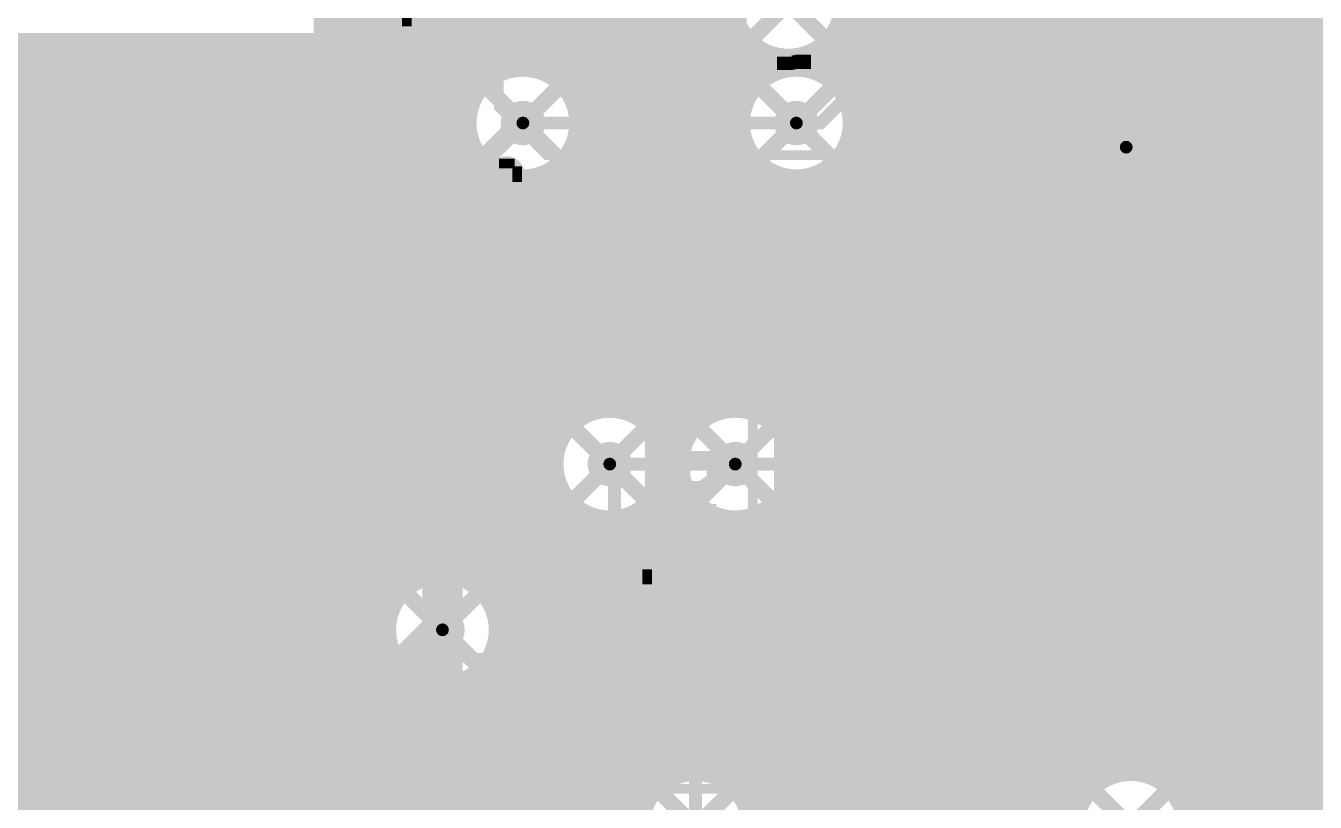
# Model space of a CAD drawing. Extents: x -20 to 155, y -91 to 215.
# Drawn here: x 41.05 to 61.4, y 122.37 to 134.63 of the extents above; entities that cross this region are included whole.
import ezdxf

# ---------------------------------------------------------------- set-up
doc = ezdxf.new("R2010")
doc.units = 0
doc.header["$MEASUREMENT"] = 0
doc.layers.get('0').update_dxf_attribs({"linetype": 'CONTINUOUS'})
for name, color, linetype in [('25-334-0_BOT', 7, 'CONTINUOUS'), ('25-334-0_DRD', 7, 'CONTINUOUS'), ('25-334-0_DRL', 2, 'CONTINUOUS'), ('25-334-0_IN1', 4, 'CONTINUOUS'), ('25-334-0_IN2', 3, 'CONTINUOUS'), ('25-334-0_SMT', 10, 'CONTINUOUS'), ('25-334-0_SPT', 14, 'CONTINUOUS'), ('25-334-0_SST', 12, 'CONTINUOUS'), ('25-334-0_TOP', 11, 'CONTINUOUS'), ('THRUHOLE_TAP', 15, 'CONTINUOUS')]:
    doc.layers.add(name, color=color, linetype=linetype)

# ---------------------------------------------------------------- blocks, each defined once
blk = doc.blocks.new('ROUND_66')
at = {"const_width": 0.35052}
blk.add_lwpolyline([(-0.17526, 0, 1), (0.17526, 0, 1)], format="xyb", close=True, dxfattribs=at)
blk = doc.blocks.new('ROUND_86')
at = {"const_width": 0.10033}
blk.add_lwpolyline([(-0.050164, 0, 1), (0.050164, 0, 1)], format="xyb", close=True, dxfattribs=at)
blk = doc.blocks.new('ROUND_87')
at = {"const_width": 0.10033}
blk.add_lwpolyline([(-0.050164, 0, 1), (0.050164, 0, 1)], format="xyb", close=True, dxfattribs=at)
blk = doc.blocks.new('ROUND_23')
at = {"const_width": 0.35052}
blk.add_lwpolyline([(-0.17526, 0, 1), (0.17526, 0, 1)], format="xyb", close=True, dxfattribs=at)
blk = doc.blocks.new('ROUND_69')
at = {"const_width": 0.35052}
blk.add_lwpolyline([(-0.17526, 0, 1), (0.17526, 0, 1)], format="xyb", close=True, dxfattribs=at)
blk = doc.blocks.new('RECTANGLE_5')
blk.add_solid([(0.4826, 0.4064), (0.4826, -0.4064), (-0.4826, 0.4064), (-0.4826, -0.4064)])
blk = doc.blocks.new('RECTANGLE_10')
blk.add_solid([(0.9017, 0.508), (0.9017, -0.508), (-0.9017, 0.508), (-0.9017, -0.508)])
blk = doc.blocks.new('OBLONG_50')
at = {"const_width": 0.65024}
blk.add_lwpolyline([(0, 0.50038), (0, -0.50038)], dxfattribs=at)
at = {"const_width": 0.32512}
for points in [[(-0.16256, 0.50038, 1), (0.16256, 0.50038, 1)], [(-0.16256, -0.50038, 1), (0.16256, -0.50038, 1)]]:
    blk.add_lwpolyline(points, format="xyb", close=True, dxfattribs=at)
blk = doc.blocks.new('OBLONG_53')
at = {"const_width": 0.29972}
blk.add_lwpolyline([(0, 0.59944), (0, -0.59944)], dxfattribs=at)
at = {"const_width": 0.14986}
for points in [[(-0.07493, 0.59944, 1), (0.07493, 0.59944, 1)], [(-0.07493, -0.59944, 1), (0.07493, -0.59944, 1)]]:
    blk.add_lwpolyline(points, format="xyb", close=True, dxfattribs=at)
blk = doc.blocks.new('ROUND_75')
at = {"const_width": 0.10033}
blk.add_lwpolyline([(-0.050164, 0, 1), (0.050164, 0, 1)], format="xyb", close=True, dxfattribs=at)

msp = doc.modelspace()

# ---------------------------------------------------------------- linework, layer by layer
at = {"layer": '25-334-0_BOT'}
for points, const_width in [([(46.6344, 149.2504), (46.6344, 114.34318)], 0.254), ([(48.4632, 149.29612), (48.4632, 133.83768)], 0.254), ([(46.4058, 149.0218), (46.4058, 114.16538)], 0.254), ([(46.863, 149.0853), (46.863, 125.4887)], 0.254), ([(46.1772, 148.7932), (46.1772, 91.71432)], 0.254), ([(47.0916, 148.8059), (47.0916, 125.76556)], 0.254), ([(48.006, 148.70938), (48.006, 125.86208)], 0.254), ([(48.2346, 148.87448), (48.2346, 133.6421)], 0.254), ([(45.9486, 148.5646), (45.9486, 81.99374)], 0.254), ([(47.3202, 148.67636), (47.3202, 125.8951)], 0.254), ([(47.5488, 148.62556), (47.5488, 125.94844)], 0.254), ([(47.7774, 148.63572), (47.7774, 125.93828)], 0.254), ([(45.72, 148.336), (45.72, 82.931)], 0.254), ([(56.9214, 145.5674), (56.9214, 122.58802)], 0.254), ([(57.15, 145.5674), (57.15, 122.58802)], 0.254), ([(57.3786, 145.5674), (57.3786, 122.58802)], 0.254), ([(57.6072, 145.5674), (57.6072, 122.58802)], 0.254), ([(57.8358, 145.5674), (57.8358, 122.58802)], 0.254), ([(59.6646, 145.5674), (59.6646, 91.5416)], 0.254), ([(59.8932, 145.5674), (59.8932, 91.7702)], 0.254), ([(60.1218, 145.5674), (60.1218, 91.9988)], 0.254), ([(60.3504, 145.5674), (60.3504, 92.2274)], 0.254), ([(60.579, 145.5674), (60.579, 92.456)], 0.254), ([(60.8076, 145.46834), (60.8076, 92.6846)], 0.254), ([(61.0362, 145.35658), (61.0362, 92.9132)], 0.254), ([(61.2648, 145.31848), (61.2648, 93.1418)], 0.254), ([(61.4934, 145.34388), (61.4934, 93.3704)], 0.254), ([(58.0644, 139.89558), (58.0644, 122.72264)], 0.254), ([(59.436, 139.75842), (59.436, 90.86088)], 0.254), ([(48.6918, 139.72794), (48.6918, 133.92912)], 0.254), ([(50.0634, 139.5984), (50.0634, 133.7056)], 0.254), ([(58.293, 139.64412), (58.293, 122.81154)], 0.254), ([(59.2074, 139.57808), (59.2074, 122.44578)], 0.254), ([(48.9204, 139.49934), (48.9204, 133.95198)], 0.254), ([(49.149, 139.38758), (49.149, 133.91388)], 0.254), ([(49.3776, 139.34948), (49.3776, 133.80466)], 0.254), ([(49.6062, 139.37488), (49.6062, 133.7056)], 0.254), ([(49.8348, 139.46632), (49.8348, 133.7056)], 0.254), ([(58.5216, 139.52474), (58.5216, 122.8344)], 0.254), ([(58.7502, 139.47902), (58.7502, 122.79376)], 0.254), ([(58.9788, 139.4968), (58.9788, 122.682)], 0.254), ([(52.1208, 138.48588), (52.1208, 133.7056)], 0.254), ([(53.9496, 138.4935), (53.9496, 133.53542)], 0.254), ([(54.1782, 138.4935), (54.1782, 122.58802)], 0.254), ([(54.4068, 138.4935), (54.4068, 122.58802)], 0.254), ([(54.6354, 138.4935), (54.6354, 122.58802)], 0.254), ([(54.864, 138.4935), (54.864, 122.58802)], 0.254), ([(56.6928, 138.40968), (56.6928, 122.58802)], 0.254), ([(55.0926, 138.303), (55.0926, 122.58802)], 0.254), ([(55.3212, 138.03376), (55.3212, 122.58802)], 0.254), ([(56.2356, 137.90422), (56.2356, 122.58802)], 0.254), ([(56.4642, 138.05662), (56.4642, 122.58802)], 0.254), ([(55.5498, 137.89152), (55.5498, 122.58802)], 0.254), ([(55.7784, 137.8331), (55.7784, 122.58802)], 0.254), ([(56.007, 137.83564), (56.007, 122.58802)], 0.254), ([(51.8922, 135.58012), (51.8922, 133.7056)], 0.254), ([(50.292, 135.3693), (50.292, 133.7056)], 0.254), ([(50.5206, 135.0899), (50.5206, 133.7056)], 0.254), ([(51.6636, 135.15848), (51.6636, 133.7056)], 0.254), ([(50.7492, 134.96036), (50.7492, 133.7056)], 0.254), ([(50.9778, 134.90956), (50.9778, 133.7056)], 0.254), ([(51.2064, 134.91972), (51.2064, 133.7056)], 0.254), ([(51.435, 134.99338), (51.435, 133.7056)], 0.254), ([(52.2986, 134.66064), (45.72, 134.66064)], 0.254), ([(86.00694, 134.66064), (53.8734, 134.66064)], 0.254), ([(52.3494, 134.56158), (52.3494, 133.7056)], 0.254), ([(52.44338, 134.43204), (45.72, 134.43204)], 0.254), ([(52.578, 134.31012), (52.578, 133.7056)], 0.254), ([(53.4924, 134.24408), (53.4924, 133.90626)], 0.254), ([(53.721, 134.42442), (53.721, 133.78688)], 0.254), ([(114.427, 134.43204), (53.72862, 134.43204)], 0.254), ([(52.7685, 134.20344), (45.72, 134.20344)], 0.254), ([(52.8066, 134.19074), (52.8066, 133.85038)], 0.254), ([(53.0352, 134.14502), (53.0352, 133.9342)], 0.254), ([(53.2638, 134.1628), (53.2638, 133.95198)], 0.254), ([(114.427, 134.20344), (53.40096, 134.20344)], 0.254), ([(114.427, 133.97484), (45.72, 133.97484)], 0.254), ([(48.3362, 133.74624), (45.72, 133.74624)], 0.254), ([(52.6542, 133.74624), (49.4538, 133.74624)], 0.254), ([(52.60848, 133.7056), (49.49698, 133.7056)], 0.254), ([(114.427, 133.74624), (53.7718, 133.74624)], 0.254), ([(48.14824, 133.51764), (45.72, 133.51764)], 0.254), ([(114.427, 133.51764), (53.95976, 133.51764)], 0.254), ([(48.05934, 133.28904), (45.72, 133.28904)], 0.254), ([(114.427, 133.28904), (54.04866, 133.28904)], 0.254), ([(48.03648, 133.06044), (45.72, 133.06044)], 0.254), ([(48.895, 133.096), (53.213, 133.096)], 0.2032), ([(114.427, 133.06044), (54.06898, 133.06044)], 0.254), ([(47.24654, 132.32892), (26.035, 132.32892)], 1.27), ([(48.07966, 132.83184), (45.72, 132.83184)], 0.254), ([(108.23448, 132.83184), (54.02834, 132.83184)], 0.254), ([(58.42, 132.715), (56.007, 130.302), (49.276, 130.302), (47.24654, 132.32892)], 0.3048), ([(53.9496, 132.65658), (53.9496, 122.58802)], 0.254), ([(48.19142, 132.60324), (45.72, 132.60324)], 0.254), ([(48.2346, 132.54736), (48.2346, 125.69698)], 0.254), ([(52.60848, 132.4864), (49.49698, 132.4864)], 0.254), ([(49.6062, 132.4864), (49.6062, 128.2573)], 0.254), ([(49.8348, 132.4864), (49.8348, 128.45288)], 0.254), ([(50.0634, 132.4864), (50.0634, 128.54432)], 0.254), ([(50.292, 132.4864), (50.292, 128.56718)], 0.254), ([(50.5206, 132.4864), (50.5206, 128.52908)], 0.254), ([(50.7492, 132.4864), (50.7492, 128.41986)], 0.254), ([(50.9778, 132.4864), (50.9778, 128.3208)], 0.254), ([(51.2064, 132.4864), (51.2064, 128.3208)], 0.254), ([(51.435, 132.4864), (51.435, 128.3208)], 0.254), ([(51.6636, 132.4864), (51.6636, 128.33858)], 0.254), ([(51.8922, 132.4864), (51.8922, 128.49098)], 0.254), ([(52.1208, 132.4864), (52.1208, 128.55956)], 0.254), ([(52.3494, 132.4864), (52.3494, 128.5621)], 0.254), ([(52.578, 132.4864), (52.578, 128.50114)], 0.254), ([(53.721, 132.40512), (53.721, 122.58802)], 0.254), ([(108.03128, 132.60324), (53.91404, 132.60324)], 0.254), ([(48.43018, 132.37464), (45.72, 132.37464)], 0.254), ([(48.4632, 132.35432), (48.4632, 125.27534)], 0.254), ([(48.6918, 132.26288), (48.6918, 119.55018)], 0.254), ([(48.9204, 132.23748), (48.9204, 119.55272)], 0.254), ([(49.149, 132.27558), (49.149, 119.48922)], 0.254), ([(52.74818, 132.37464), (49.35982, 132.37464)], 0.254), ([(49.3776, 132.38734), (49.3776, 119.34444)], 0.254), ([(52.8066, 132.33908), (52.8066, 128.36144)], 0.254), ([(53.0352, 132.2578), (53.0352, 128.05156)], 0.254), ([(53.2638, 132.24002), (53.2638, 122.58802)], 0.254), ([(53.4924, 132.28574), (53.4924, 122.58802)], 0.254), ([(107.93222, 132.37464), (53.67782, 132.37464)], 0.254), ([(107.90428, 132.14604), (45.72, 132.14604)], 0.254), ([(107.9373, 131.91744), (45.72, 131.91744)], 0.254), ([(108.04398, 131.68884), (45.72, 131.68884)], 0.254), ([(108.25988, 131.46024), (45.72, 131.46024)], 0.254), ([(114.427, 131.23164), (45.72, 131.23164)], 0.254), ([(114.427, 131.00304), (45.72, 131.00304)], 0.254), ([(114.427, 130.77444), (45.72, 130.77444)], 0.254), ([(114.427, 130.54584), (45.72, 130.54584)], 0.254), ([(114.427, 130.31724), (45.72, 130.31724)], 0.254), ([(114.427, 130.08864), (45.72, 130.08864)], 0.254), ([(114.427, 129.86004), (45.72, 129.86004)], 0.254), ([(114.427, 129.63144), (45.72, 129.63144)], 0.254), ([(114.427, 129.40284), (45.72, 129.40284)], 0.254), ([(114.427, 129.17424), (45.72, 129.17424)], 0.254), ([(114.427, 128.94564), (45.72, 128.94564)], 0.254), ([(114.427, 128.71704), (45.72, 128.71704)], 0.254), ([(49.90338, 128.48844), (45.72, 128.48844)], 0.254), ([(51.88458, 128.48844), (50.62728, 128.48844)], 0.254), ([(114.427, 128.48844), (52.60848, 128.48844)], 0.254), ([(49.6062, 128.25984), (45.72, 128.25984)], 0.254), ([(51.64328, 128.3208), (50.86858, 128.3208)], 0.254), ([(114.427, 128.25984), (52.90566, 128.25984)], 0.254), ([(49.47158, 128.03124), (45.72, 128.03124)], 0.254), ([(78.9559, 128.03124), (53.04282, 128.03124)], 0.254), ([(49.41316, 127.80264), (45.72, 127.80264)], 0.254), ([(78.68158, 127.80264), (53.10124, 127.80264)], 0.254), ([(49.41824, 127.57404), (45.72, 127.57404)], 0.254), ([(50.2666, 127.7112), (52.2478, 127.7112)], 0.2032), ([(78.55204, 127.57404), (53.09362, 127.57404)], 0.254), ([(49.48936, 127.34544), (45.72, 127.34544)], 0.254), ([(78.50124, 127.34544), (53.0225, 127.34544)], 0.254), ([(53.0352, 127.37084), (53.0352, 122.58802)], 0.254), ([(49.64684, 127.11684), (45.72, 127.11684)], 0.254), ([(49.6062, 127.16256), (49.6062, 119.31142)], 0.254), ([(51.62804, 127.11684), (50.88382, 127.11684)], 0.254), ([(78.5114, 127.11684), (52.86502, 127.11684)], 0.254), ([(49.8348, 126.96952), (49.8348, 119.31142)], 0.254), ([(50.7492, 127.00254), (50.7492, 119.52986)], 0.254), ([(51.64328, 127.1016), (50.86858, 127.1016)], 0.254), ([(50.9778, 127.1016), (50.9778, 122.54738)], 0.254), ([(51.2064, 127.1016), (51.2064, 122.72772)], 0.254), ([(51.435, 127.1016), (51.435, 122.81408)], 0.254), ([(51.6636, 127.08382), (51.6636, 122.8344)], 0.254), ([(51.8922, 126.93142), (51.8922, 122.79122)], 0.254), ([(52.578, 126.91872), (52.578, 122.58802)], 0.254), ([(52.8066, 127.06096), (52.8066, 122.58802)], 0.254), ([(50.02276, 126.88824), (45.72, 126.88824)], 0.254), ([(50.0634, 126.87808), (50.0634, 119.31142)], 0.254), ([(50.292, 126.85268), (50.292, 119.31142)], 0.254), ([(52.00396, 126.88824), (50.5079, 126.88824)], 0.254), ([(50.5206, 126.89078), (50.5206, 119.43334)], 0.254), ([(52.1208, 126.86284), (52.1208, 122.67438)], 0.254), ([(52.3494, 126.8603), (52.3494, 122.58802)], 0.254), ([(78.5876, 126.88824), (52.4891, 126.88824)], 0.254), ([(78.75524, 126.65964), (45.72, 126.65964)], 0.254), ([(79.18958, 126.43104), (45.72, 126.43104)], 0.254), ([(114.427, 126.20244), (45.72, 126.20244)], 0.254), ([(114.427, 125.97384), (45.72, 125.97384)], 0.254), ([(47.0662, 125.74524), (45.72, 125.74524)], 0.254), ([(114.427, 125.74524), (48.1838, 125.74524)], 0.254), ([(46.87824, 125.51664), (45.72, 125.51664)], 0.254), ([(114.427, 125.51664), (48.37176, 125.51664)], 0.254), ([(46.78934, 125.28804), (45.72, 125.28804)], 0.254), ([(88.67648, 125.28804), (48.46066, 125.28804)], 0.254), ([(46.76648, 125.05944), (45.72, 125.05944)], 0.254), ([(48.4632, 124.91212), (48.4632, 119.48668)], 0.254), ([(88.28532, 125.05944), (48.48098, 125.05944)], 0.254), ([(46.80966, 124.83084), (45.72, 124.83084)], 0.254), ([(46.863, 124.7013), (46.863, 114.427)], 0.254), ([(88.1253, 124.83084), (48.44034, 124.83084)], 0.254), ([(46.92142, 124.60224), (45.72, 124.60224)], 0.254), ([(48.2346, 124.49048), (48.2346, 119.33682)], 0.254), ([(88.05418, 124.60224), (48.32604, 124.60224)], 0.254), ([(47.16018, 124.37364), (45.72, 124.37364)], 0.254), ([(47.0916, 124.4219), (47.0916, 114.44478)], 0.254), ([(47.3202, 124.29236), (47.3202, 114.39906)], 0.254), ([(48.006, 124.32538), (48.006, 118.999)], 0.254), ([(88.04656, 124.37364), (48.08982, 124.37364)], 0.254), ([(88.10244, 124.14504), (45.72, 124.14504)], 0.254), ([(47.5488, 124.24156), (47.5488, 114.27968)], 0.254), ([(47.7774, 124.25172), (47.7774, 114.02822)], 0.254), ([(88.23706, 123.91644), (45.72, 123.91644)], 0.254), ([(88.52662, 123.68784), (45.72, 123.68784)], 0.254), ([(90.02776, 123.45924), (45.72, 123.45924)], 0.254), ([(90.18524, 123.23064), (45.72, 123.23064)], 0.254), ([(90.56116, 123.00204), (45.72, 123.00204)], 0.254), ([(51.30038, 122.77344), (45.72, 122.77344)], 0.254), ([(58.16854, 122.77344), (51.93792, 122.77344)], 0.254), ([(94.49816, 122.77344), (58.80608, 122.77344)], 0.254), ([(50.97526, 122.54484), (45.72, 122.54484)], 0.254), ([(57.88406, 122.58802), (52.2224, 122.58802)], 0.254), ([(94.7547, 122.54484), (59.1312, 122.54484)], 0.254), ([(50.83048, 122.31624), (45.72, 122.31624)], 0.254), ([(114.427, 122.31624), (59.27598, 122.31624)], 0.254)]:
    msp.add_lwpolyline(points, dxfattribs=dict(at, const_width=const_width))
at = {"layer": '25-334-0_BOT', "const_width": 0.254}
for points in [[(52.22748, 135.001, 0.4142136), (53.086, 134.14248)], [(53.086, 134.14248, 0.4142136), (53.94452, 135.001)], [(48.895, 133.95452, 0.4142136), (48.03648, 133.096)], [(49.49698, 133.7056, 0.1972784), (48.895, 133.95273)], [(53.213, 133.95452, 0.1978252), (52.60848, 133.7056)], [(54.07152, 133.096, 0.4142136), (53.213, 133.95452)], [(48.03648, 133.096, 0.4142136), (48.895, 132.23748)], [(53.213, 132.23748, 0.4142136), (54.07152, 133.096)], [(48.895, 132.23748, 0.1972779), (49.49824, 132.48513)], [(52.60848, 132.4864, 0.1978252), (53.213, 132.23748)], [(50.2666, 128.56972, 0.4142136), (49.40808, 127.7112)], [(50.86858, 128.3208, 0.1972784), (50.2666, 128.56793)], [(52.2478, 128.56972, 0.1978252), (51.64328, 128.3208)], [(53.10632, 127.7112, 0.4142136), (52.2478, 128.56972)], [(49.40808, 127.7112, 0.4142136), (50.2666, 126.85268)], [(52.2478, 126.85268, 0.4142136), (53.10632, 127.7112)], [(50.2666, 126.85268, 0.1972779), (50.86984, 127.10033)], [(51.64328, 127.1016, 0.1978252), (52.2478, 126.85268)], [(47.625, 125.95352, 0.4142136), (46.76648, 125.095)], [(47.625, 125.95352, 0.4142136), (46.76648, 125.095)], [(48.48352, 125.095, 0.4142136), (47.625, 125.95352)], [(48.48352, 125.095, 0.4142136), (47.625, 125.95352)], [(46.76648, 125.095, 0.4142136), (47.625, 124.23648)], [(46.76648, 125.095, 0.4142136), (47.625, 124.23648)], [(47.625, 124.23648, 0.4142136), (48.48352, 125.095)], [(47.625, 124.23648, 0.4142136), (48.48352, 125.095)], [(59.3471, 121.97842, 0.4142136), (58.48858, 122.83694)], [(51.62042, 122.8344, 0.4142136), (50.76444, 121.97842)], [(52.2224, 122.58802, 0.1972784), (51.62042, 122.83515)], [(58.48858, 122.8344, 0.1978266), (57.88406, 122.58802)]]:
    msp.add_lwpolyline(points, format="xyb", dxfattribs=at)
at = {"layer": '25-334-0_DRD', "const_width": 0.254}
for points in [[(53.721, 135.636), (52.451, 134.366)], [(53.721, 134.366), (52.451, 135.636)], [(49.53, 133.731), (48.26, 132.461)], [(49.53, 132.461), (48.26, 133.731)], [(53.848, 133.731), (52.578, 132.461)], [(53.848, 132.461), (52.578, 133.731)], [(59.055, 133.35), (57.785, 132.08)], [(59.055, 132.08), (57.785, 133.35)], [(59.055, 133.35), (57.785, 132.08)], [(59.055, 132.08), (57.785, 133.35)], [(50.9016, 128.3462), (49.6316, 127.0762)], [(50.9016, 127.0762), (49.6316, 128.3462)], [(52.8828, 128.3462), (51.6128, 127.0762)], [(52.8828, 127.0762), (51.6128, 128.3462)], [(48.26, 125.73), (46.99, 124.46)], [(48.26, 124.46), (46.99, 125.73)], [(48.26, 125.73), (46.99, 124.46)], [(48.26, 124.46), (46.99, 125.73)], [(52.25542, 122.61342), (50.98542, 121.34342)], [(52.25542, 121.34342), (50.98542, 122.61342)], [(59.12358, 122.61342), (57.85358, 121.34342)], [(59.12358, 121.34342), (57.85358, 122.61342)]]:
    msp.add_lwpolyline(points, dxfattribs=at)
at = {"layer": '25-334-0_IN1', "const_width": 0.254}
for points in [[(57.8866, 151.511), (57.8866, 122.58802)], [(59.7154, 151.511), (59.7154, 94.4245)], [(59.944, 151.511), (59.944, 94.4245)], [(60.1726, 151.511), (60.1726, 94.4245)], [(60.4012, 151.511), (60.4012, 94.4245)], [(57.658, 150.55342), (57.658, 122.19178)], [(56.7436, 150.31974), (56.7436, 115.79352)], [(57.4294, 150.37308), (57.4294, 94.4245)], [(56.9722, 150.27402), (56.9722, 110.96244)], [(57.2008, 150.2918), (57.2008, 110.75162)], [(60.6298, 145.62836), (60.6298, 94.4245)], [(60.8584, 145.43532), (60.8584, 94.4245)], [(61.087, 145.34388), (61.087, 94.4245)], [(61.3156, 145.31848), (61.3156, 94.4245)], [(54.229, 143.50238), (54.229, 114.55908)], [(54.4576, 143.42872), (54.4576, 114.63528)], [(54.6862, 143.41856), (54.6862, 114.64544)], [(54.9148, 143.46936), (54.9148, 114.5921)], [(54.0004, 139.86764), (54.0004, 133.43636)], [(58.1152, 139.81938), (58.1152, 122.74804)], [(59.4868, 139.81938), (59.4868, 94.4245)], [(58.3438, 139.60856), (58.3438, 122.8217)], [(59.2582, 139.60856), (59.2582, 122.35688)], [(58.5724, 139.50696), (58.5724, 122.83186)], [(58.801, 139.47648), (58.801, 122.77598)], [(59.0296, 139.50696), (59.0296, 122.6439)], [(55.1434, 138.24458), (55.1434, 115.824)], [(56.515, 138.10742), (56.515, 116.13388)], [(55.372, 137.99312), (55.372, 116.14404)], [(56.2864, 137.92708), (56.2864, 116.28374)], [(55.6006, 137.87374), (55.6006, 116.28882)], [(55.8292, 137.82802), (55.8292, 116.34978)], [(56.0578, 137.8458), (56.0578, 116.34978)], [(72.43826, 134.6708), (53.87594, 134.6708)], [(72.43826, 134.4422), (53.73624, 134.4422)], [(53.7718, 134.48538), (53.7718, 133.74624)], [(52.48148, 134.3914), (27.35834, 134.3914)], [(40.9702, 134.3914), (40.9702, 99.1616)], [(41.1988, 134.3914), (41.1988, 99.1616)], [(41.4274, 134.3914), (41.4274, 99.1616)], [(41.656, 134.3914), (41.656, 99.1616)], [(41.8846, 134.3914), (41.8846, 99.1616)], [(42.1132, 134.3914), (42.1132, 99.1616)], [(42.3418, 134.3914), (42.3418, 99.1616)], [(42.5704, 134.3914), (42.5704, 99.1616)], [(42.799, 134.3914), (42.799, 99.1616)], [(43.0276, 134.3914), (43.0276, 99.1616)], [(43.2562, 134.3914), (43.2562, 99.1616)], [(43.4848, 134.3914), (43.4848, 99.1616)], [(43.7134, 134.3914), (43.7134, 99.1616)], [(43.942, 134.3914), (43.942, 99.1616)], [(44.1706, 134.3914), (44.1706, 99.1616)], [(44.3992, 134.3914), (44.3992, 99.1616)], [(44.6278, 134.3914), (44.6278, 99.1616)], [(44.8564, 134.3914), (44.8564, 99.1616)], [(45.085, 134.3914), (45.085, 99.1616)], [(45.3136, 134.3914), (45.3136, 99.1616)], [(45.5422, 134.3914), (45.5422, 99.1616)], [(45.7708, 134.3914), (45.7708, 99.1616)], [(45.9994, 134.3914), (45.9994, 99.1616)], [(46.228, 134.3914), (46.228, 113.86312)], [(46.4566, 134.3914), (46.4566, 114.21618)], [(46.6852, 134.3914), (46.6852, 114.36858)], [(46.9138, 134.3914), (46.9138, 125.57506)], [(47.1424, 134.3914), (47.1424, 125.80366)], [(47.371, 134.3914), (47.371, 125.91288)], [(47.5996, 134.3914), (47.5996, 125.95098)], [(47.8282, 134.3914), (47.8282, 125.92812)], [(48.0568, 134.3914), (48.0568, 133.27634)], [(48.2854, 134.3914), (48.2854, 133.69798)], [(48.514, 134.3914), (48.514, 133.86308)], [(48.7426, 134.3914), (48.7426, 133.93928)], [(48.9712, 134.3914), (48.9712, 133.94944)], [(49.1998, 134.3914), (49.1998, 133.8961)], [(49.4284, 134.3914), (49.4284, 133.76656)], [(49.657, 134.3914), (49.657, 133.4897)], [(49.8856, 134.3914), (49.8856, 128.47828)], [(50.1142, 134.3914), (50.1142, 128.55448)], [(50.3428, 134.3914), (50.3428, 128.56464)], [(50.5714, 134.3914), (50.5714, 128.5113)], [(50.8, 134.3914), (50.8, 128.38176)], [(51.0286, 134.3914), (51.0286, 128.1049)], [(51.2572, 134.3914), (51.2572, 122.75566)], [(51.4858, 134.3914), (51.4858, 128.1049)], [(51.7144, 134.3914), (51.7144, 128.38176)], [(51.943, 134.3914), (51.943, 128.5113)], [(52.1716, 134.3914), (52.1716, 128.56464)], [(52.4002, 134.3914), (52.4002, 133.37032)], [(52.6288, 134.27456), (52.6288, 133.72338)], [(53.5432, 134.27456), (53.5432, 133.88594)], [(52.74564, 134.2136), (27.2796, 134.2136)], [(52.8574, 134.17296), (52.8574, 133.87578)], [(53.086, 134.14248), (53.086, 133.94436)], [(53.3146, 134.17296), (53.3146, 133.9469)], [(72.43572, 134.2136), (53.42636, 134.2136)], [(72.43572, 133.985), (27.12974, 133.985)], [(48.34636, 133.7564), (26.89606, 133.7564)], [(52.66436, 133.7564), (49.4411, 133.7564)], [(72.43318, 133.7564), (53.7591, 133.7564)], [(48.15332, 133.5278), (26.77414, 133.5278)], [(52.47132, 133.5278), (49.63668, 133.5278)], [(72.43318, 133.5278), (53.95468, 133.5278)], [(48.06188, 133.2992), (27.05608, 133.2992)], [(52.37988, 133.2992), (49.72812, 133.2992)], [(72.43064, 133.2992), (54.04612, 133.2992)], [(48.03648, 133.0706), (27.23134, 133.0706)], [(52.35448, 133.0706), (49.75098, 133.0706)], [(72.43064, 133.0706), (54.06898, 133.0706)], [(48.07458, 132.842), (27.34564, 132.842)], [(48.0568, 132.91312), (48.0568, 125.83668)], [(52.39258, 132.842), (49.71288, 132.842)], [(52.4002, 132.82168), (52.4002, 128.55448)], [(72.43064, 132.842), (54.03088, 132.842)], [(48.18634, 132.6134), (27.41422, 132.6134)], [(52.50434, 132.6134), (49.60366, 132.6134)], [(49.657, 132.7023), (49.657, 128.31318)], [(72.4281, 132.6134), (53.92166, 132.6134)], [(54.0004, 132.75564), (54.0004, 114.39398)], [(48.2854, 132.49148), (48.2854, 125.6411)], [(49.4284, 132.4229), (49.4284, 127.89154)], [(52.6288, 132.46862), (52.6288, 128.47828)], [(53.7718, 132.44576), (53.7718, 113.97234)], [(48.41494, 132.3848), (27.44216, 132.3848)], [(48.514, 132.32638), (48.514, 119.507)], [(48.7426, 132.25272), (48.7426, 119.55526)], [(48.9712, 132.24256), (48.9712, 119.5451)], [(49.1998, 132.29336), (49.1998, 119.46636)], [(52.73294, 132.3848), (49.37506, 132.3848)], [(52.8574, 132.31622), (52.8574, 128.31318)], [(53.086, 132.24764), (53.086, 127.89154)], [(53.3146, 132.2451), (53.3146, 104.36098)], [(53.5432, 132.30352), (53.5432, 104.33812)], [(72.4281, 132.3848), (53.69306, 132.3848)], [(72.42556, 132.1562), (27.432, 132.1562)], [(72.42556, 131.9276), (27.38374, 131.9276)], [(72.42556, 131.699), (27.2923, 131.699)], [(72.42302, 131.4704), (27.15006, 131.4704)], [(72.42302, 131.2418), (26.92908, 131.2418)], [(72.42048, 131.0132), (26.67762, 131.0132)], [(72.42048, 130.7846), (27.05354, 130.7846)], [(72.41794, 130.556), (27.2796, 130.556)], [(72.41794, 130.3274), (27.43708, 130.3274)], [(72.41794, 130.0988), (27.54122, 130.0988)], [(72.4154, 129.8702), (27.60726, 129.8702)], [(72.4154, 129.6416), (27.64028, 129.6416)], [(72.41286, 129.413), (27.63774, 129.413)], [(72.41286, 129.1844), (27.60218, 129.1844)], [(72.41286, 128.9558), (27.5336, 128.9558)], [(72.41032, 128.7272), (27.42184, 128.7272)], [(49.92624, 128.4986), (27.25928, 128.4986)], [(51.90744, 128.4986), (50.60696, 128.4986)], [(72.41032, 128.4986), (52.58816, 128.4986)], [(49.61636, 128.27), (32.004, 128.27)], [(51.59756, 128.27), (50.91684, 128.27)], [(72.40778, 128.27), (52.89804, 128.27)], [(49.47412, 128.0414), (32.004, 128.0414)], [(51.45532, 128.0414), (51.05654, 128.0414)], [(72.40778, 128.0414), (53.03774, 128.0414)], [(49.4157, 127.8128), (32.004, 127.8128)], [(51.3969, 127.8128), (51.1175, 127.8128)], [(72.40524, 127.8128), (53.0987, 127.8128)], [(49.41824, 127.5842), (32.004, 127.5842)], [(49.4284, 127.52832), (49.4284, 119.29618)], [(51.39944, 127.5842), (51.11496, 127.5842)], [(53.086, 127.52832), (53.086, 104.32288)], [(72.40524, 127.5842), (53.09616, 127.5842)], [(49.48682, 127.3556), (32.004, 127.3556)], [(51.0286, 127.3175), (51.0286, 122.59818)], [(51.46802, 127.3556), (51.04638, 127.3556)], [(51.4858, 127.3175), (51.4858, 122.82424)], [(72.40524, 127.3556), (53.02758, 127.3556)], [(49.63922, 127.127), (32.004, 127.127)], [(51.62042, 127.127), (50.89398, 127.127)], [(72.4027, 127.127), (52.87518, 127.127)], [(49.657, 127.10668), (49.657, 118.83898)], [(49.8856, 126.94158), (49.8856, 104.31526)], [(50.5714, 126.90856), (50.5714, 119.46128)], [(50.8, 127.0381), (50.8, 122.22988)], [(51.7144, 127.0381), (51.7144, 122.82932)], [(51.943, 126.90856), (51.943, 122.7709)], [(52.6288, 126.94158), (52.6288, 110.88624)], [(52.8574, 127.10668), (52.8574, 110.57636)], [(49.99228, 126.8984), (32.004, 126.8984)], [(50.1142, 126.86792), (50.1142, 118.76786)], [(50.3428, 126.85776), (50.3428, 119.28602)], [(51.97348, 126.8984), (50.54092, 126.8984)], [(52.1716, 126.85776), (52.1716, 122.63374)], [(52.4002, 126.86792), (52.4002, 122.33148)], [(72.4027, 126.8984), (52.52212, 126.8984)], [(72.40016, 126.6698), (32.004, 126.6698)], [(72.40016, 126.4412), (32.004, 126.4412)], [(72.40016, 126.2126), (32.004, 126.2126)], [(72.39762, 125.984), (32.004, 125.984)], [(47.07636, 125.7554), (32.004, 125.7554)], [(72.39762, 125.7554), (48.1711, 125.7554)], [(46.88332, 125.5268), (32.004, 125.5268)], [(72.39508, 125.5268), (48.36668, 125.5268)], [(46.79188, 125.2982), (32.004, 125.2982)], [(72.39508, 125.2982), (48.45812, 125.2982)], [(46.76648, 125.0696), (32.004, 125.0696)], [(72.39254, 125.0696), (48.48098, 125.0696)], [(46.80458, 124.841), (32.004, 124.841)], [(72.39254, 124.841), (48.44288, 124.841)], [(46.91634, 124.6124), (32.004, 124.6124)], [(46.9138, 124.61494), (46.9138, 114.43716)], [(48.2854, 124.54636), (48.2854, 119.38)], [(72.39254, 124.6124), (48.33366, 124.6124)], [(47.14494, 124.3838), (32.004, 124.3838)], [(47.1424, 124.38634), (47.1424, 114.4397)], [(47.371, 124.27458), (47.371, 114.37874)], [(47.8282, 124.26188), (47.8282, 113.92916)], [(48.0568, 124.35332), (48.0568, 119.11076)], [(72.39, 124.3838), (48.10506, 124.3838)], [(72.39, 124.1552), (32.004, 124.1552)], [(47.5996, 124.23648), (47.5996, 114.23904)], [(72.38746, 123.9266), (32.004, 123.9266)], [(72.38746, 123.698), (32.004, 123.698)], [(72.38492, 123.4694), (32.004, 123.4694)], [(72.38492, 123.2408), (32.004, 123.2408)], [(72.38492, 123.0122), (32.004, 123.0122)], [(51.32578, 122.7836), (32.004, 122.7836)], [(58.19394, 122.7836), (51.91252, 122.7836)], [(72.38238, 122.7836), (58.78068, 122.7836)], [(50.98542, 122.555), (32.004, 122.555)], [(57.85358, 122.555), (52.25288, 122.555)], [(72.38238, 122.555), (59.12358, 122.555)], [(50.83556, 122.3264), (32.004, 122.3264)], [(57.70372, 122.3264), (52.40274, 122.3264)], [(72.37984, 122.3264), (59.2709, 122.3264)]]:
    msp.add_lwpolyline(points, dxfattribs=at)
for points in [[(53.086, 134.14248, 0.4142136), (53.94452, 135.001)], [(52.48148, 134.3914, 0.1978252), (53.086, 134.14248)], [(48.895, 133.95452, 0.4142136), (48.03648, 133.096)], [(49.75352, 133.096, 0.4142136), (48.895, 133.95452)], [(53.213, 133.95452, 0.4142136), (52.35448, 133.096)], [(54.07152, 133.096, 0.4142136), (53.213, 133.95452)], [(48.03648, 133.096, 0.4142136), (48.895, 132.23748)], [(48.895, 132.23748, 0.4142136), (49.75352, 133.096)], [(52.35448, 133.096, 0.4142136), (53.213, 132.23748)], [(53.213, 132.23748, 0.4142136), (54.07152, 133.096)], [(50.2666, 128.56972, 0.4142136), (49.40808, 127.7112)], [(51.12512, 127.7112, 0.4142136), (50.2666, 128.56972)], [(52.2478, 128.56972, 0.4142136), (51.38928, 127.7112)], [(53.10632, 127.7112, 0.4142136), (52.2478, 128.56972)], [(49.40808, 127.7112, 0.4142136), (50.2666, 126.85268)], [(50.2666, 126.85268, 0.4142136), (51.12512, 127.7112)], [(51.38928, 127.7112, 0.4142136), (52.2478, 126.85268)], [(52.2478, 126.85268, 0.4142136), (53.10632, 127.7112)], [(47.625, 125.95352, 0.4142136), (46.76648, 125.095)], [(47.625, 125.95352, 0.4142136), (46.76648, 125.095)], [(48.48352, 125.095, 0.4142136), (47.625, 125.95352)], [(48.48352, 125.095, 0.4142136), (47.625, 125.95352)], [(46.76648, 125.095, 0.4142136), (47.625, 124.23648)], [(46.76648, 125.095, 0.4142136), (47.625, 124.23648)], [(47.625, 124.23648, 0.4142136), (48.48352, 125.095)], [(47.625, 124.23648, 0.4142136), (48.48352, 125.095)], [(59.3471, 121.97842, 0.4142136), (58.48858, 122.83694)], [(51.62042, 122.8344, 0.4142136), (50.76444, 121.97842)], [(52.4764, 121.97842, 0.4142136), (51.62042, 122.8344)], [(58.48858, 122.8344, 0.4142136), (57.6326, 121.97842)]]:
    msp.add_lwpolyline(points, format="xyb", dxfattribs=at)
at = {"layer": '25-334-0_IN2', "const_width": 0.635}
for points in [[(47.625, 125.095), (47.625, 142.113), (46.482, 143.256), (46.482, 148.336), (47.625, 149.479), (49.276, 151.13), (49.276, 182.499), (49.657, 182.88)], [(58.42, 99.949), (58.547, 99.949), (59.69, 101.092), (59.69, 139.446), (58.801, 140.335)], [(47.0408, 113.5888), (47.0408, 113.6142), (46.482, 114.173), (46.482, 123.952), (47.625, 125.095)]]:
    msp.add_lwpolyline(points, dxfattribs=at)
at = {"layer": '25-334-0_SST', "const_width": 0.1524}
for points in [[(57.277, 131.953), (54.483, 131.953), (54.483, 137.287), (57.277, 137.287), (57.277, 131.953)], [(48.514, 133.35), (48.514, 136.398), (54.102, 136.398), (54.102, 132.588), (49.276, 132.588), (48.514, 133.35)], [(59.2455, 133.1595), (59.2455, 136.0805), (57.6072, 136.0805), (57.6072, 133.1595), (59.2455, 133.1595)], [(59.87542, 134.4041), (59.87542, 134.87908), (60.55106, 134.4041), (60.72124, 134.4041), (60.89142, 134.46506), (60.89142, 134.82066), (60.72124, 134.87908)], [(47.06112, 134.62508), (47.06112, 134.86384)], [(47.06112, 133.78688), (47.06112, 134.26186), (47.73676, 133.78688), (47.90694, 133.78688), (48.07712, 133.84784), (48.07712, 134.20344), (47.90694, 134.26186)], [(60.38342, 133.62686), (60.55106, 133.5659), (60.72124, 133.5659), (60.89142, 133.62686), (60.89142, 133.98246), (60.72124, 134.04088), (60.55106, 134.04088), (60.38342, 133.98246), (60.38342, 133.62686), (60.21324, 133.5659), (60.04306, 133.5659), (59.87542, 133.62686), (59.87542, 133.98246), (60.04306, 134.04088), (60.21324, 134.04088), (60.38342, 133.98246)], [(48.76292, 132.45592), (48.51654, 132.45592)], [(48.53178, 132.46608), (48.53178, 132.10794)], [(48.66894, 132.49402), (48.66894, 132.08254)], [(48.8442, 132.31876), (48.43272, 132.31876)], [(48.8061, 132.4102), (48.8061, 132.16382)], [(48.8188, 132.1816), (48.46066, 132.1816)], [(55.27294, 131.17322), (55.10276, 131.23164), (55.10276, 131.58724), (55.27294, 131.6482), (55.95112, 131.6482), (56.11876, 131.58724), (56.11876, 131.23164), (55.95112, 131.17322)], [(55.10276, 130.33502), (55.10276, 130.81), (55.78094, 130.33502), (55.95112, 130.33502), (56.11876, 130.39344), (56.11876, 130.74904), (55.95112, 130.81)], [(55.10276, 129.85242), (56.11876, 129.49682), (56.11876, 129.9718)], [(54.1655, 125.5395), (54.1655, 128.4605), (52.5272, 128.4605), (52.5272, 125.5395), (54.1655, 125.5395)], [(56.0705, 125.5395), (56.0705, 128.4605), (54.4322, 128.4605), (54.4322, 125.5395), (56.0705, 125.5395)], [(51.36642, 127.84328), (51.36642, 127.48768), (51.53406, 127.3683), (51.70424, 127.3683), (51.87442, 127.48768), (51.87442, 127.84328), (50.85842, 127.84328)], [(57.46242, 127.97028), (57.46242, 127.61468), (57.63006, 127.4953), (57.80024, 127.4953), (57.97042, 127.61468), (57.97042, 127.97028), (56.95442, 127.97028)], [(57.46242, 127.6731), (56.95442, 127.4953)], [(51.36642, 127.5461), (50.85842, 127.3683)], [(51.02606, 127.00508), (50.85842, 126.94666), (50.85842, 126.59106), (51.02606, 126.5301), (51.36642, 126.5301), (51.53406, 126.64948), (51.53406, 127.00508), (51.87442, 127.00508), (51.87442, 126.5301)], [(57.12206, 127.13208), (56.95442, 127.07366), (56.95442, 126.71806), (57.12206, 126.6571), (57.46242, 126.6571), (57.63006, 126.77648), (57.63006, 127.13208), (57.97042, 127.13208), (57.97042, 126.6571)], [(56.95442, 126.11608), (57.12206, 126.23546), (57.29224, 126.29388), (57.63006, 126.29388), (57.80024, 126.23546), (57.97042, 126.11608), (57.97042, 125.9967), (57.80024, 125.87986), (57.63006, 125.8189), (57.29224, 125.8189), (57.12206, 125.87986), (56.95442, 125.9967), (56.95442, 126.11608)], [(50.85842, 125.81128), (50.85842, 126.0475)], [(50.85842, 125.93066), (51.87442, 125.93066), (51.70424, 126.0475)], [(48.4505, 121.7295), (48.4505, 124.6505), (46.8122, 124.6505), (46.8122, 121.7295), (48.4505, 121.7295)], [(49.16932, 118.68404), (49.16932, 122.58548), (54.8767, 122.58548), (54.8767, 118.18366), (49.6697, 118.18366), (49.16932, 118.68404)]]:
    msp.add_lwpolyline(points, dxfattribs=at)
for points in [[(48.63846, 132.49656, 0.4142136), (48.43018, 132.28828)], [(48.84674, 132.28828, 0.4142136), (48.63846, 132.49656)], [(48.43018, 132.28828, 0.4142136), (48.63846, 132.08)], [(48.63846, 132.08, 0.4142136), (48.84674, 132.28828)]]:
    msp.add_lwpolyline(points, format="xyb", dxfattribs=at)
at = {"layer": '25-334-0_TOP'}
for points, const_width in [([(52.27066, 117.08384), (52.27066, 118.1862), (59.69, 125.603), (60.833, 126.746), (60.833, 142.24), (55.88, 147.193), (55.88, 148.336)], 0.2032), ([(52.9209, 117.08384), (52.9209, 118.0719), (61.2902, 126.4412), (61.2902, 146.177)], 0.2032), ([(51.62042, 123.6853), (51.62042, 124.90958), (50.927, 125.603), (50.927, 129.921), (50.165, 130.683), (50.165, 139.573), (50.8, 140.208), (50.8, 142.24)], 0.2032), ([(50.8, 131.445), (50.8, 132.461), (51.816, 133.477), (51.816, 136.017), (51.435, 136.398), (51.435, 140.208), (52.07, 140.843), (52.07, 142.24)], 0.2032), ([(53.213, 133.096), (53.594, 133.096), (53.975, 133.477), (53.975, 140.97), (53.34, 141.605), (53.34, 142.24)], 0.2032), ([(55.88, 142.24), (55.88, 140.97), (54.483, 139.573), (54.483, 132.715), (53.34, 131.572), (53.34, 131.445)], 0.2032), ([(53.213, 140.208), (53.213, 138.811), (52.705, 138.303), (52.705, 135.636), (52.324, 135.255), (52.324, 133.35), (51.435, 132.461), (51.435, 127), (52.1462, 126.2888), (53.34, 126.2888)], 0.2032), ([(55.88, 132.9436), (56.1086, 132.715), (58.42, 132.715), (58.42, 133.9088)], 0.635), ([(58.42, 133.9088), (58.42, 132.715)], 0.635), ([(58.42, 133.9088), (58.42, 132.715)], 0.635), ([(49.6697, 117.08384), (49.6697, 118.8593), (48.514, 120.015), (47.625, 120.015), (46.736, 120.904), (46.736, 131.064), (48.768, 133.096), (48.895, 133.096)], 0.2032), ([(55.88, 132.9436), (55.88, 131.191), (54.737, 130.048), (52.451, 130.048), (52.07, 130.429), (52.07, 131.445)], 0.635), ([(50.31994, 123.6853), (50.3428, 123.70816), (50.3428, 127.635), (50.2666, 127.7112)], 0.2032), ([(52.2478, 127.7112), (53.34, 127.7112)], 0.2032), ([(55.245, 127.7112), (53.34, 127.7112)], 0.2032), ([(53.34, 126.2888), (53.5686, 126.05766), (53.5686, 123.6853)], 0.2032), ([(55.245, 126.2888), (54.21884, 125.26264), (54.21884, 123.6853)], 0.2032), ([(47.625, 125.095), (47.625, 123.9012)], 0.635), ([(47.625, 123.9012), (47.625, 125.095)], 0.635), ([(47.625, 123.9012), (47.8409, 123.6853), (49.6697, 123.6853)], 0.2032), ([(50.97018, 123.6853), (50.97018, 122.72518), (50.546, 122.301), (49.911, 122.301), (49.657, 122.555), (49.657, 123.6726), (49.6697, 123.6853)], 0.2032), ([(51.62042, 121.97842), (51.62042, 123.6853)], 0.2032), ([(47.625, 122.4788), (47.625, 121.285)], 0.635), ([(47.625, 121.285), (47.625, 122.4788)], 0.635)]:
    msp.add_lwpolyline(points, dxfattribs=dict(at, const_width=const_width))

# ---------------------------------------------------------------- block references
at = {"layer": '25-334-0_BOT'}
for p in [(48.895, 133.096), (53.213, 133.096), (58.42, 132.715), (50.2666, 127.7112), (52.2478, 127.7112), (47.625, 125.095)]:
    msp.add_blockref('ROUND_66', p, dxfattribs=at)
at = {"layer": '25-334-0_DRL'}
for name, p in [('ROUND_86', (48.895, 133.096)), ('ROUND_86', (53.213, 133.096)), ('ROUND_87', (58.42, 132.715)), ('ROUND_86', (50.2666, 127.7112)), ('ROUND_86', (52.2478, 127.7112)), ('ROUND_87', (47.625, 125.095))]:
    msp.add_blockref(name, p, dxfattribs=at)
at = {"layer": '25-334-0_IN1'}
for p in [(48.895, 133.096), (53.213, 133.096), (58.42, 132.715), (50.2666, 127.7112), (52.2478, 127.7112), (47.625, 125.095)]:
    msp.add_blockref('ROUND_66', p, dxfattribs=at)
at = {"layer": '25-334-0_IN2'}
for name, p in [('ROUND_23', (48.895, 133.096)), ('ROUND_23', (53.213, 133.096)), ('ROUND_69', (58.42, 132.715)), ('ROUND_23', (50.2666, 127.7112)), ('ROUND_23', (52.2478, 127.7112)), ('ROUND_66', (47.625, 125.095))]:
    msp.add_blockref(name, p, dxfattribs=at)
at = {"layer": '25-334-0_SMT'}
for name, p in [('RECTANGLE_5', (58.42, 133.9088)), ('RECTANGLE_10', (55.88, 132.9436)), ('OBLONG_50', (49.53, 131.445)), ('OBLONG_50', (50.8, 131.445)), ('OBLONG_50', (52.07, 131.445)), ('OBLONG_50', (53.34, 131.445)), ('RECTANGLE_5', (53.34, 127.7112)), ('RECTANGLE_5', (55.245, 127.7112)), ('RECTANGLE_5', (53.34, 126.2888)), ('RECTANGLE_5', (55.245, 126.2888)), ('OBLONG_53', (49.6697, 123.6853)), ('OBLONG_53', (50.31994, 123.6853)), ('OBLONG_53', (50.97018, 123.6853)), ('OBLONG_53', (51.62042, 123.6853)), ('OBLONG_53', (52.27066, 123.6853)), ('OBLONG_53', (52.9209, 123.6853)), ('OBLONG_53', (53.5686, 123.6853)), ('OBLONG_53', (54.21884, 123.6853)), ('RECTANGLE_5', (47.625, 123.9012)), ('RECTANGLE_5', (47.625, 122.4788))]:
    msp.add_blockref(name, p, dxfattribs=at)
at = {"layer": '25-334-0_SPT'}
for name, p in [('RECTANGLE_5', (58.42, 133.9088)), ('RECTANGLE_10', (55.88, 132.9436)), ('OBLONG_50', (49.53, 131.445)), ('OBLONG_50', (50.8, 131.445)), ('OBLONG_50', (52.07, 131.445)), ('OBLONG_50', (53.34, 131.445)), ('RECTANGLE_5', (53.34, 127.7112)), ('RECTANGLE_5', (55.245, 127.7112)), ('RECTANGLE_5', (53.34, 126.2888)), ('RECTANGLE_5', (55.245, 126.2888)), ('OBLONG_53', (49.6697, 123.6853)), ('OBLONG_53', (50.31994, 123.6853)), ('OBLONG_53', (50.97018, 123.6853)), ('OBLONG_53', (51.62042, 123.6853)), ('OBLONG_53', (52.27066, 123.6853)), ('OBLONG_53', (52.9209, 123.6853)), ('OBLONG_53', (53.5686, 123.6853)), ('OBLONG_53', (54.21884, 123.6853)), ('RECTANGLE_5', (47.625, 123.9012)), ('RECTANGLE_5', (47.625, 122.4788))]:
    msp.add_blockref(name, p, dxfattribs=at)
at = {"layer": '25-334-0_TOP'}
for name, p in [('RECTANGLE_5', (58.42, 133.9088)), ('ROUND_66', (48.895, 133.096)), ('ROUND_66', (53.213, 133.096)), ('RECTANGLE_10', (55.88, 132.9436)), ('ROUND_66', (58.42, 132.715)), ('OBLONG_50', (49.53, 131.445)), ('OBLONG_50', (50.8, 131.445)), ('OBLONG_50', (52.07, 131.445)), ('OBLONG_50', (53.34, 131.445)), ('ROUND_66', (50.2666, 127.7112)), ('ROUND_66', (52.2478, 127.7112)), ('RECTANGLE_5', (53.34, 127.7112)), ('RECTANGLE_5', (55.245, 127.7112)), ('RECTANGLE_5', (53.34, 126.2888)), ('RECTANGLE_5', (55.245, 126.2888)), ('ROUND_66', (47.625, 125.095)), ('OBLONG_53', (49.6697, 123.6853)), ('OBLONG_53', (50.31994, 123.6853)), ('OBLONG_53', (50.97018, 123.6853)), ('OBLONG_53', (51.62042, 123.6853)), ('OBLONG_53', (52.27066, 123.6853)), ('OBLONG_53', (52.9209, 123.6853)), ('OBLONG_53', (53.5686, 123.6853)), ('OBLONG_53', (54.21884, 123.6853)), ('RECTANGLE_5', (47.625, 123.9012)), ('RECTANGLE_5', (47.625, 122.4788))]:
    msp.add_blockref(name, p, dxfattribs=at)
at = {"layer": 'THRUHOLE_TAP'}
for p in [(48.895, 133.096), (53.213, 133.096), (58.42, 132.715), (50.2666, 127.7112), (52.2478, 127.7112), (47.625, 125.095)]:
    msp.add_blockref('ROUND_75', p, dxfattribs=at)

doc.saveas('drawing.dxf')
